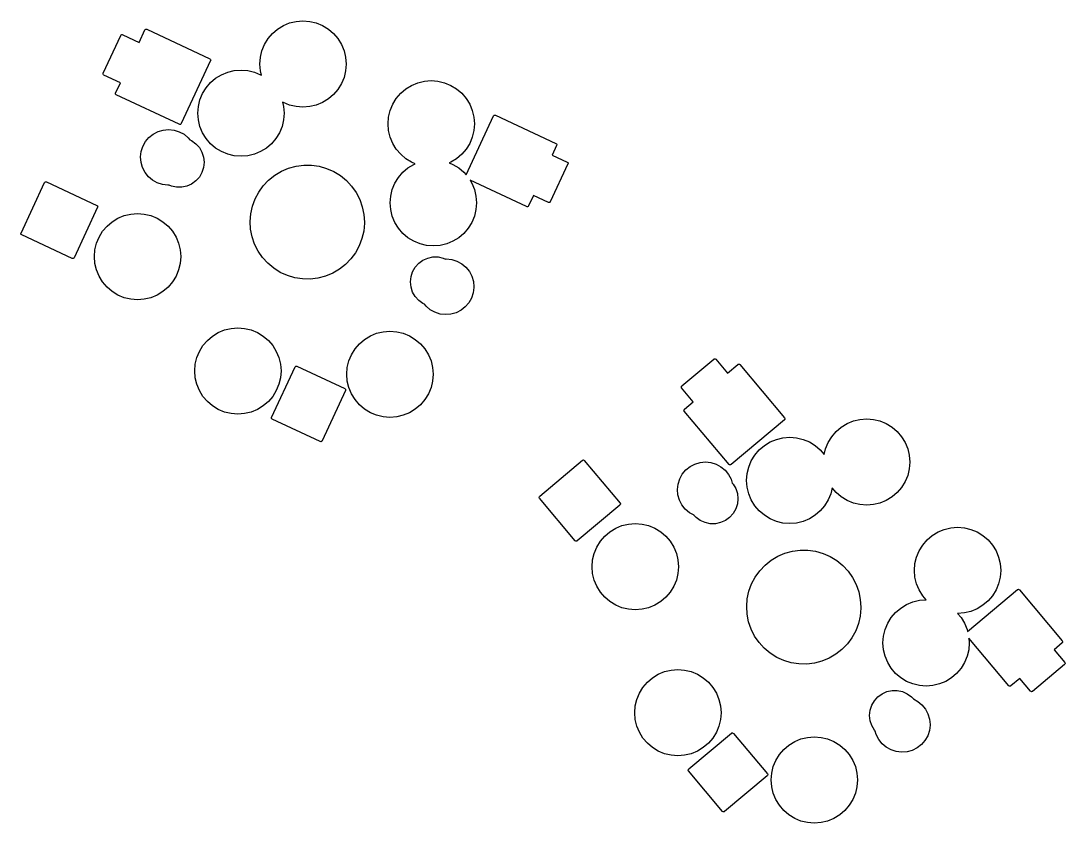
# Model space of a CAD drawing. Extents: x -9 to 141, y -37 to 78.
# Drawn here: x 103.72 to 141.21, y -36.59 to -7.77 of the extents above; entities that cross this region are included whole.
import ezdxf

# ---------------------------------------------------------------- set-up
doc = ezdxf.new("R2010")
doc.units = 0
doc.layers.add('BLACK', color=7, linetype='CONTINUOUS')

msp = doc.modelspace()

# ---------------------------------------------------------------- linework, layer by layer
at = {"layer": 'BLACK', "linetype": 'CONTINUOUS'}
for p, q in [((113.141, -7.94145), (113.366, -7.84837)), ((113.366, -7.84837), (113.602, -7.79159)), ((113.602, -7.79159), (113.845, -7.77251)), ((113.845, -7.77251), (114.087, -7.79159)), ((114.087, -7.79159), (114.324, -7.84837)), ((114.324, -7.84837), (114.549, -7.94145)), ((107.963, -8.54371), (108.17, -8.09962)), ((108.17, -8.09962), (108.182, -8.08389)), ((108.182, -8.08389), (108.198, -8.07377)), ((108.198, -8.07377), (108.217, -8.0708)), ((108.217, -8.0708), (108.236, -8.07544)), ((108.236, -8.07544), (110.502, -9.13199)), ((112.591, -8.41144), (112.749, -8.22649)), ((112.749, -8.22649), (112.934, -8.06853)), ((112.934, -8.06853), (113.141, -7.94145)), ((114.549, -7.94145), (114.756, -8.06853)), ((114.756, -8.06853), (114.941, -8.22649)), ((114.941, -8.22649), (115.099, -8.41144)), ((106.673, -9.65266), (107.307, -8.2932)), ((107.307, -8.2932), (107.319, -8.27746)), ((107.319, -8.27746), (107.336, -8.26734)), ((107.336, -8.26734), (107.355, -8.26437)), ((107.355, -8.26437), (107.374, -8.26901)), ((107.374, -8.26901), (107.963, -8.54371)), ((112.371, -8.84353), (112.464, -8.61882)), ((112.464, -8.61882), (112.591, -8.41144)), ((115.099, -8.41144), (115.226, -8.61882)), ((115.226, -8.61882), (115.319, -8.84353)), ((112.314, -9.08003), (112.371, -8.84353)), ((115.319, -8.84353), (115.376, -9.08003)), ((110.526, -9.19843), (109.47, -11.4642)), ((110.502, -9.13199), (110.518, -9.14352)), ((110.518, -9.14352), (110.528, -9.1602)), ((110.531, -9.17948), (110.526, -9.19843)), ((110.528, -9.1602), (110.531, -9.17948)), ((112.295, -9.32251), (112.314, -9.08003)), ((112.314, -9.56498), (112.295, -9.32251)), ((115.376, -9.08003), (115.395, -9.32251)), ((115.395, -9.32251), (115.376, -9.56498)), ((106.669, -9.67161), (106.673, -9.65266)), ((106.672, -9.69089), (106.669, -9.67161)), ((106.682, -9.70757), (106.672, -9.69089)), ((106.698, -9.7191), (106.682, -9.70757)), ((107.287, -9.99381), (106.698, -9.7191)), ((110.709, -9.83383), (110.917, -9.70674)), ((110.917, -9.70674), (111.141, -9.61366)), ((111.141, -9.61366), (111.378, -9.55688)), ((111.378, -9.55688), (111.62, -9.5378)), ((111.62, -9.5378), (111.863, -9.55688)), ((111.863, -9.55688), (112.099, -9.61366)), ((112.099, -9.61366), (112.324, -9.70674)), ((112.352, -9.72391), (112.314, -9.56498)), ((112.324, -9.70674), (112.352, -9.72391)), ((115.376, -9.56498), (115.319, -9.80148)), ((107.113, -10.3654), (107.287, -9.99381)), ((110.366, -10.1767), (110.524, -9.99179)), ((110.524, -9.99179), (110.709, -9.83383)), ((115.226, -10.0262), (115.099, -10.2336)), ((115.319, -9.80148), (115.226, -10.0262)), ((117.538, -10.2154), (117.745, -10.0883)), ((117.745, -10.0883), (117.97, -9.99527)), ((117.97, -9.99527), (118.206, -9.93849)), ((118.206, -9.93849), (118.449, -9.91941)), ((118.449, -9.91941), (118.691, -9.93849)), ((118.691, -9.93849), (118.928, -9.99527)), ((118.928, -9.99527), (119.153, -10.0883)), ((119.153, -10.0883), (119.36, -10.2154)), ((107.109, -10.3843), (107.113, -10.3654)), ((107.112, -10.4036), (107.109, -10.3843)), ((107.122, -10.4203), (107.112, -10.4036)), ((107.138, -10.4318), (107.122, -10.4203)), ((109.403, -11.4884), (107.138, -10.4318)), ((110.146, -10.6088), (110.239, -10.3841)), ((110.239, -10.3841), (110.366, -10.1767)), ((114.941, -10.4185), (114.756, -10.5765)), ((115.099, -10.2336), (114.941, -10.4185)), ((117.195, -10.5583), (117.353, -10.3734)), ((117.353, -10.3734), (117.538, -10.2154)), ((119.36, -10.2154), (119.545, -10.3734)), ((119.545, -10.3734), (119.703, -10.5583)), ((110.07, -11.0878), (110.09, -10.8453)), ((110.09, -10.8453), (110.146, -10.6088)), ((113.141, -10.7036), (113.113, -10.6864)), ((113.113, -10.6864), (113.151, -10.8453)), ((113.366, -10.7966), (113.141, -10.7036)), ((113.151, -10.8453), (113.17, -11.0878)), ((113.602, -10.8534), (113.366, -10.7966)), ((113.845, -10.8725), (113.602, -10.8534)), ((114.087, -10.8534), (113.845, -10.8725)), ((114.324, -10.7966), (114.087, -10.8534)), ((114.549, -10.7036), (114.324, -10.7966)), ((114.756, -10.5765), (114.549, -10.7036)), ((116.975, -10.9904), (117.068, -10.7657)), ((117.068, -10.7657), (117.195, -10.5583)), ((119.703, -10.5583), (119.83, -10.7657)), ((119.83, -10.7657), (119.923, -10.9904)), ((110.09, -11.3303), (110.07, -11.0878)), ((113.17, -11.0878), (113.151, -11.3303)), ((116.899, -11.4694), (116.918, -11.2269)), ((116.918, -11.2269), (116.975, -10.9904)), ((119.701, -13.3039), (120.687, -11.189)), ((119.923, -10.9904), (119.98, -11.2269)), ((119.98, -11.2269), (119.999, -11.4694)), ((120.687, -11.189), (120.699, -11.1733)), ((120.699, -11.1733), (120.715, -11.1632)), ((120.715, -11.1632), (120.735, -11.1602)), ((120.735, -11.1602), (120.754, -11.1649)), ((120.754, -11.1649), (122.929, -12.1791)), ((109.422, -11.493), (109.403, -11.4884)), ((109.442, -11.4901), (109.422, -11.493)), ((109.458, -11.4799), (109.442, -11.4901)), ((109.47, -11.4642), (109.458, -11.4799)), ((110.146, -11.5668), (110.09, -11.3303)), ((110.239, -11.7915), (110.146, -11.5668)), ((113.095, -11.5668), (113.001, -11.7915)), ((113.151, -11.3303), (113.095, -11.5668)), ((116.918, -11.7119), (116.899, -11.4694)), ((119.999, -11.4694), (119.98, -11.7119)), ((108.19, -12.1106), (108.316, -11.9611)), ((108.316, -11.9611), (108.468, -11.8388)), ((108.468, -11.8388), (108.641, -11.7484)), ((108.641, -11.7484), (108.828, -11.6933)), ((108.828, -11.6933), (109.022, -11.6756)), ((109.022, -11.6756), (109.216, -11.696)), ((109.216, -11.696), (109.403, -11.7537)), ((109.403, -11.7537), (109.575, -11.8466)), ((109.575, -11.8466), (109.725, -11.971)), ((109.725, -11.971), (109.787, -12.0476)), ((110.366, -11.9989), (110.239, -11.7915)), ((113.001, -11.7915), (112.874, -11.9989)), ((116.975, -11.9484), (116.918, -11.7119)), ((117.068, -12.1731), (116.975, -11.9484)), ((119.923, -11.9484), (119.83, -12.1731)), ((119.98, -11.7119), (119.923, -11.9484)), ((108.037, -12.4677), (108.096, -12.2817)), ((108.096, -12.2817), (108.19, -12.1106)), ((109.787, -12.0476), (109.846, -12.0737)), ((109.846, -12.0737), (109.998, -12.1843)), ((109.998, -12.1843), (110.124, -12.3241)), ((110.124, -12.3241), (110.218, -12.487)), ((110.524, -12.1838), (110.366, -11.9989)), ((110.709, -12.3418), (110.524, -12.1838)), ((110.917, -12.4689), (110.709, -12.3418)), ((112.531, -12.3418), (112.324, -12.4689)), ((112.716, -12.1838), (112.531, -12.3418)), ((112.874, -11.9989), (112.716, -12.1838)), ((117.195, -12.3805), (117.068, -12.1731)), ((119.83, -12.1731), (119.703, -12.3805)), ((122.953, -12.2456), (122.792, -12.59)), ((122.929, -12.1791), (122.944, -12.1907)), ((122.944, -12.1907), (122.955, -12.2074)), ((122.958, -12.2266), (122.953, -12.2456)), ((122.955, -12.2074), (122.958, -12.2266)), ((108.015, -12.6616), (108.037, -12.4677)), ((108.032, -12.8561), (108.015, -12.6616)), ((110.218, -12.487), (110.276, -12.666)), ((110.276, -12.666), (110.296, -12.8531)), ((111.141, -12.5619), (110.917, -12.4689)), ((111.378, -12.6187), (111.141, -12.5619)), ((111.62, -12.6378), (111.378, -12.6187)), ((111.863, -12.6187), (111.62, -12.6378)), ((112.099, -12.5619), (111.863, -12.6187)), ((112.324, -12.4689), (112.099, -12.5619)), ((117.353, -12.5654), (117.195, -12.3805)), ((117.538, -12.7234), (117.353, -12.5654)), ((117.745, -12.8505), (117.538, -12.7234)), ((119.36, -12.7234), (119.153, -12.8505)), ((119.545, -12.5654), (119.36, -12.7234)), ((119.703, -12.3805), (119.545, -12.5654)), ((122.792, -12.59), (123.336, -12.8436)), ((108.086, -13.0437), (108.032, -12.8561)), ((108.175, -13.2173), (108.086, -13.0437)), ((110.276, -13.0402), (110.218, -13.2192)), ((110.296, -12.8531), (110.276, -13.0402)), ((113.069, -13.1734), (113.326, -13.064)), ((113.326, -13.064), (113.595, -12.9904)), ((113.595, -12.9904), (113.871, -12.954)), ((113.871, -12.954), (114.15, -12.9555)), ((114.15, -12.9555), (114.426, -12.9948)), ((114.426, -12.9948), (114.694, -13.0712)), ((114.694, -13.0712), (114.95, -13.1833)), ((117.43, -13.2121), (117.615, -13.0542)), ((117.615, -13.0542), (117.823, -12.9271)), ((117.877, -12.9048), (117.745, -12.8505)), ((117.823, -12.9271), (117.877, -12.9048)), ((119.153, -12.8505), (119.099, -12.8727)), ((119.099, -12.8727), (119.23, -12.9271)), ((119.23, -12.9271), (119.438, -13.0542)), ((119.438, -13.0542), (119.622, -13.2121)), ((123.36, -12.91), (122.726, -14.2695)), ((123.336, -12.8436), (123.352, -12.8551)), ((123.352, -12.8551), (123.362, -12.8718)), ((123.365, -12.891), (123.36, -12.91)), ((123.362, -12.8718), (123.365, -12.891)), ((108.296, -13.3703), (108.175, -13.2173)), ((108.445, -13.4967), (108.296, -13.3703)), ((108.615, -13.592), (108.445, -13.4967)), ((110.124, -13.3821), (109.998, -13.5219)), ((110.218, -13.2192), (110.124, -13.3821)), ((112.42, -13.6933), (112.612, -13.491)), ((112.612, -13.491), (112.83, -13.3166)), ((112.83, -13.3166), (113.069, -13.1734)), ((114.95, -13.1833), (115.188, -13.329)), ((115.188, -13.329), (115.403, -13.5056)), ((117.145, -13.6045), (117.273, -13.3971)), ((117.273, -13.3971), (117.43, -13.2121)), ((119.622, -13.2121), (119.701, -13.3039)), ((103.721, -15.3927), (104.566, -13.5801)), ((104.566, -13.5801), (104.578, -13.5643)), ((104.578, -13.5643), (104.594, -13.5542)), ((104.594, -13.5542), (104.614, -13.5513)), ((104.614, -13.5513), (104.633, -13.5559)), ((104.633, -13.5559), (106.445, -14.4011)), ((108.801, -13.6523), (108.615, -13.592)), ((108.994, -13.6754), (108.801, -13.6523)), ((109.035, -13.6722), (108.994, -13.6754)), ((109.118, -13.709), (109.035, -13.6722)), ((109.302, -13.7482), (109.118, -13.709)), ((109.49, -13.7482), (109.302, -13.7482)), ((109.674, -13.709), (109.49, -13.7482)), ((109.846, -13.6325), (109.674, -13.709)), ((109.998, -13.5219), (109.846, -13.6325)), ((112.258, -13.9197), (112.42, -13.6933)), ((115.403, -13.5056), (115.593, -13.7099)), ((115.593, -13.7099), (115.753, -13.938)), ((116.996, -14.0657), (117.052, -13.8292)), ((117.052, -13.8292), (117.145, -13.6045)), ((121.872, -14.4449), (119.843, -13.4985)), ((119.843, -13.4985), (119.908, -13.6045)), ((119.908, -13.6045), (120.001, -13.8292)), ((120.001, -13.8292), (120.057, -14.0657)), ((112.031, -14.4281), (112.127, -14.1662)), ((112.127, -14.1662), (112.258, -13.9197)), ((115.753, -13.938), (115.881, -14.1858)), ((115.881, -14.1858), (115.974, -14.4487)), ((116.976, -14.3082), (116.996, -14.0657)), ((120.057, -14.0657), (120.076, -14.3082)), ((122.116, -14.0401), (121.939, -14.4207)), ((122.66, -14.2936), (122.116, -14.0401)), ((106.469, -14.4676), (105.624, -16.2802)), ((106.445, -14.4011), (106.461, -14.4127)), ((106.461, -14.4127), (106.471, -14.4293)), ((106.474, -14.4486), (106.469, -14.4676)), ((106.471, -14.4293), (106.474, -14.4486)), ((111.972, -14.7005), (112.031, -14.4281)), ((115.974, -14.4487), (116.031, -14.7218)), ((116.996, -14.5506), (116.976, -14.3082)), ((117.052, -14.7871), (116.996, -14.5506)), ((120.057, -14.5506), (120.001, -14.7871)), ((120.076, -14.3082), (120.057, -14.5506)), ((121.891, -14.4495), (121.872, -14.4449)), ((121.91, -14.4466), (121.891, -14.4495)), ((121.927, -14.4365), (121.91, -14.4466)), ((121.939, -14.4207), (121.927, -14.4365)), ((122.679, -14.2983), (122.66, -14.2936)), ((122.698, -14.2953), (122.679, -14.2983)), ((122.715, -14.2852), (122.698, -14.2953)), ((122.726, -14.2695), (122.715, -14.2852)), ((106.809, -15.1442), (106.994, -14.9863)), ((106.994, -14.9863), (107.201, -14.8592)), ((107.201, -14.8592), (107.426, -14.7661)), ((107.426, -14.7661), (107.662, -14.7093)), ((107.662, -14.7093), (107.905, -14.6902)), ((107.905, -14.6902), (108.147, -14.7093)), ((108.147, -14.7093), (108.384, -14.7661)), ((108.384, -14.7661), (108.608, -14.8592)), ((108.608, -14.8592), (108.816, -14.9863)), ((108.816, -14.9863), (109.001, -15.1442)), ((111.95, -14.9785), (111.972, -14.7005)), ((111.966, -15.2569), (111.95, -14.9785)), ((116.031, -14.7218), (116.05, -15)), ((117.145, -15.0118), (117.052, -14.7871)), ((120.001, -14.7871), (119.908, -15.0118)), ((106.524, -15.5366), (106.651, -15.3292)), ((106.651, -15.3292), (106.809, -15.1442)), ((109.001, -15.1442), (109.159, -15.3292)), ((109.159, -15.3292), (109.286, -15.5366)), ((112.02, -15.5306), (111.966, -15.2569)), ((116.025, -15.3207), (115.963, -15.5925)), ((116.05, -15.0429), (116.025, -15.3207)), ((116.05, -15), (116.05, -15.0429)), ((117.273, -15.2192), (117.145, -15.0118)), ((117.43, -15.4042), (117.273, -15.2192)), ((119.78, -15.2192), (119.622, -15.4042)), ((119.908, -15.0118), (119.78, -15.2192)), ((103.716, -15.4116), (103.721, -15.3927)), ((103.719, -15.4309), (103.716, -15.4116)), ((103.729, -15.4476), (103.719, -15.4309)), ((103.745, -15.4591), (103.729, -15.4476)), ((105.558, -16.3044), (103.745, -15.4591)), ((106.431, -15.7613), (106.524, -15.5366)), ((109.286, -15.5366), (109.379, -15.7613)), ((112.11, -15.7944), (112.02, -15.5306)), ((115.963, -15.5925), (115.864, -15.8534)), ((117.615, -15.5621), (117.43, -15.4042)), ((117.823, -15.6892), (117.615, -15.5621)), ((118.048, -15.7823), (117.823, -15.6892)), ((119.23, -15.6892), (119.005, -15.7823)), ((119.438, -15.5621), (119.23, -15.6892)), ((119.622, -15.4042), (119.438, -15.5621)), ((106.355, -16.2402), (106.374, -15.9978)), ((106.374, -15.9978), (106.431, -15.7613)), ((109.379, -15.7613), (109.436, -15.9978)), ((109.436, -15.9978), (109.455, -16.2402)), ((112.235, -16.0435), (112.11, -15.7944)), ((112.393, -16.2734), (112.235, -16.0435)), ((115.731, -16.0984), (115.566, -16.3232)), ((115.864, -15.8534), (115.731, -16.0984)), ((118.284, -15.8391), (118.048, -15.7823)), ((118.526, -15.8582), (118.284, -15.8391)), ((118.769, -15.8391), (118.526, -15.8582)), ((119.005, -15.7823), (118.769, -15.8391)), ((105.577, -16.309), (105.558, -16.3044)), ((105.596, -16.306), (105.577, -16.309)), ((105.613, -16.2959), (105.596, -16.306)), ((105.624, -16.2802), (105.613, -16.2959)), ((106.374, -16.4827), (106.355, -16.2402)), ((106.431, -16.7192), (106.374, -16.4827)), ((109.436, -16.4827), (109.379, -16.7192)), ((109.455, -16.2402), (109.436, -16.4827)), ((112.581, -16.4796), (112.393, -16.2734)), ((112.795, -16.6585), (112.581, -16.4796)), ((115.566, -16.3232), (115.372, -16.5234)), ((117.876, -16.6179), (118.002, -16.4781)), ((118.002, -16.4781), (118.154, -16.3675)), ((118.154, -16.3675), (118.326, -16.2909)), ((118.326, -16.2909), (118.51, -16.2518)), ((118.51, -16.2518), (118.698, -16.2518)), ((118.698, -16.2518), (118.882, -16.2909)), ((118.882, -16.2909), (118.963, -16.327)), ((118.963, -16.327), (118.992, -16.3244)), ((118.992, -16.3244), (119.186, -16.3448)), ((119.186, -16.3448), (119.372, -16.4025)), ((119.372, -16.4025), (119.544, -16.4954)), ((119.544, -16.4954), (119.694, -16.6198)), ((106.524, -16.9439), (106.431, -16.7192)), ((109.379, -16.7192), (109.286, -16.9439)), ((113.031, -16.8067), (112.795, -16.6585)), ((113.285, -16.9214), (113.031, -16.8067)), ((114.912, -16.8362), (114.654, -16.9429)), ((115.152, -16.6955), (114.912, -16.8362)), ((115.372, -16.5234), (115.152, -16.6955)), ((117.724, -16.9598), (117.782, -16.7808)), ((117.782, -16.7808), (117.876, -16.6179)), ((119.694, -16.6198), (119.818, -16.771)), ((119.818, -16.771), (119.909, -16.9433)), ((106.651, -17.1513), (106.524, -16.9439)), ((106.809, -17.3363), (106.651, -17.1513)), ((109.159, -17.1513), (109.001, -17.3363)), ((109.286, -16.9439), (109.159, -17.1513)), ((113.553, -17.0006), (113.285, -16.9214)), ((113.828, -17.0428), (113.553, -17.0006)), ((114.107, -17.0472), (113.828, -17.0428)), ((114.384, -17.0137), (114.107, -17.0472)), ((114.654, -16.9429), (114.384, -17.0137)), ((117.704, -17.1469), (117.724, -16.9598)), ((117.724, -17.334), (117.704, -17.1469)), ((119.909, -16.9433), (119.966, -17.1302)), ((119.966, -17.1302), (119.985, -17.3244)), ((106.994, -17.4942), (106.809, -17.3363)), ((107.201, -17.6213), (106.994, -17.4942)), ((107.426, -17.7144), (107.201, -17.6213)), ((108.608, -17.6213), (108.384, -17.7144)), ((108.816, -17.4942), (108.608, -17.6213)), ((109.001, -17.3363), (108.816, -17.4942)), ((117.782, -17.513), (117.724, -17.334)), ((117.876, -17.6759), (117.782, -17.513)), ((119.96, -17.5459), (119.898, -17.7311)), ((119.984, -17.3523), (119.96, -17.5459)), ((119.985, -17.3244), (119.984, -17.3523)), ((107.662, -17.7712), (107.426, -17.7144)), ((107.905, -17.7902), (107.662, -17.7712)), ((108.147, -17.7712), (107.905, -17.7902)), ((108.384, -17.7144), (108.147, -17.7712)), ((118.002, -17.8157), (117.876, -17.6759)), ((118.154, -17.9263), (118.002, -17.8157)), ((118.212, -17.9523), (118.154, -17.9263)), ((118.265, -18.0191), (118.212, -17.9523)), ((119.802, -17.9008), (119.674, -18.0486)), ((119.898, -17.7311), (119.802, -17.9008)), ((118.414, -18.1455), (118.265, -18.0191)), ((118.584, -18.2408), (118.414, -18.1455)), ((118.77, -18.3011), (118.584, -18.2408)), ((118.964, -18.3242), (118.77, -18.3011)), ((119.158, -18.3092), (118.964, -18.3242)), ((119.346, -18.2567), (119.158, -18.3092)), ((119.521, -18.1687), (119.346, -18.2567)), ((119.674, -18.0486), (119.521, -18.1687)), ((110.411, -19.2512), (110.595, -19.0932)), ((110.595, -19.0932), (110.803, -18.9662)), ((110.803, -18.9662), (111.028, -18.8731)), ((111.028, -18.8731), (111.264, -18.8163)), ((111.264, -18.8163), (111.507, -18.7972)), ((111.507, -18.7972), (111.749, -18.8163)), ((111.749, -18.8163), (111.986, -18.8731)), ((111.986, -18.8731), (112.21, -18.9662)), ((112.21, -18.9662), (112.418, -19.0932)), ((112.418, -19.0932), (112.603, -19.2512)), ((116.057, -19.2125), (116.264, -19.0854)), ((116.264, -19.0854), (116.489, -18.9923)), ((116.489, -18.9923), (116.725, -18.9355)), ((116.725, -18.9355), (116.968, -18.9164)), ((116.968, -18.9164), (117.21, -18.9355)), ((117.21, -18.9355), (117.447, -18.9923)), ((117.447, -18.9923), (117.672, -19.0854)), ((117.672, -19.0854), (117.879, -19.2125)), ((110.125, -19.6435), (110.253, -19.4361)), ((110.253, -19.4361), (110.411, -19.2512)), ((112.603, -19.2512), (112.761, -19.4361)), ((112.761, -19.4361), (112.888, -19.6435)), ((115.714, -19.5554), (115.872, -19.3704)), ((115.872, -19.3704), (116.057, -19.2125)), ((117.879, -19.2125), (118.064, -19.3704)), ((118.064, -19.3704), (118.222, -19.5554)), ((109.976, -20.1047), (110.032, -19.8682)), ((110.032, -19.8682), (110.125, -19.6435)), ((112.888, -19.6435), (112.981, -19.8682)), ((112.981, -19.8682), (113.037, -20.1047)), ((115.494, -19.9875), (115.587, -19.7627)), ((115.587, -19.7627), (115.714, -19.5554)), ((118.222, -19.5554), (118.349, -19.7627)), ((118.349, -19.7627), (118.442, -19.9875)), ((109.957, -20.3472), (109.976, -20.1047)), ((112.715, -22.0142), (113.561, -20.2016)), ((113.037, -20.1047), (113.057, -20.3472)), ((113.561, -20.2016), (113.572, -20.1859)), ((113.572, -20.1859), (113.589, -20.1758)), ((113.589, -20.1758), (113.608, -20.1728)), ((113.608, -20.1728), (113.627, -20.1774)), ((113.627, -20.1774), (115.349, -20.9804)), ((115.418, -20.4664), (115.437, -20.224)), ((115.437, -20.224), (115.494, -19.9875)), ((118.442, -19.9875), (118.499, -20.224)), ((118.499, -20.224), (118.518, -20.4664)), ((127.445, -20.8865), (128.595, -19.9223)), ((128.595, -19.9223), (128.612, -19.9129)), ((128.612, -19.9129), (128.631, -19.9108)), ((128.631, -19.9108), (128.65, -19.9162)), ((128.65, -19.9162), (128.665, -19.9284)), ((128.665, -19.9284), (129.083, -20.4264)), ((129.083, -20.4264), (129.458, -20.1114)), ((129.458, -20.1114), (129.475, -20.102)), ((129.475, -20.102), (129.495, -20.0999)), ((129.495, -20.0999), (129.513, -20.1054)), ((129.513, -20.1054), (129.529, -20.1176)), ((129.529, -20.1176), (131.136, -22.0327)), ((109.976, -20.5897), (109.957, -20.3472)), ((110.032, -20.8262), (109.976, -20.5897)), ((113.037, -20.5897), (112.981, -20.8262)), ((113.057, -20.3472), (113.037, -20.5897)), ((115.437, -20.7089), (115.418, -20.4664)), ((118.518, -20.4664), (118.499, -20.7089)), ((110.125, -21.0509), (110.032, -20.8262)), ((112.981, -20.8262), (112.888, -21.0509)), ((115.349, -20.9804), (115.365, -20.9919)), ((115.365, -20.9919), (115.375, -21.0086)), ((115.494, -20.9454), (115.437, -20.7089)), ((115.587, -21.1701), (115.494, -20.9454)), ((118.442, -20.9454), (118.349, -21.1701)), ((118.499, -20.7089), (118.442, -20.9454)), ((127.428, -20.9204), (127.433, -20.9017)), ((127.43, -20.9398), (127.428, -20.9204)), ((127.439, -20.9569), (127.43, -20.9398)), ((127.433, -20.9017), (127.445, -20.8865)), ((127.857, -21.4548), (127.439, -20.9569)), ((110.253, -21.2583), (110.125, -21.0509)), ((110.411, -21.4432), (110.253, -21.2583)), ((112.761, -21.2583), (112.603, -21.4432)), ((112.888, -21.0509), (112.761, -21.2583)), ((115.373, -21.0469), (114.528, -22.8595)), ((115.378, -21.0279), (115.373, -21.0469)), ((115.375, -21.0086), (115.378, -21.0279)), ((115.714, -21.3775), (115.587, -21.1701)), ((118.349, -21.1701), (118.222, -21.3775)), ((110.595, -21.6012), (110.411, -21.4432)), ((110.803, -21.7283), (110.595, -21.6012)), ((111.028, -21.8214), (110.803, -21.7283)), ((112.21, -21.7283), (111.986, -21.8214)), ((112.418, -21.6012), (112.21, -21.7283)), ((112.603, -21.4432), (112.418, -21.6012)), ((115.872, -21.5624), (115.714, -21.3775)), ((116.057, -21.7204), (115.872, -21.5624)), ((116.264, -21.8475), (116.057, -21.7204)), ((117.879, -21.7204), (117.672, -21.8475)), ((118.064, -21.5624), (117.879, -21.7204)), ((118.222, -21.3775), (118.064, -21.5624)), ((127.525, -21.7523), (127.531, -21.7336)), ((127.531, -21.7336), (127.543, -21.7184)), ((127.543, -21.7184), (127.857, -21.4548)), ((111.264, -21.8781), (111.028, -21.8214)), ((111.507, -21.8972), (111.264, -21.8781)), ((111.749, -21.8781), (111.507, -21.8972)), ((111.986, -21.8214), (111.749, -21.8781)), ((112.711, -22.0332), (112.715, -22.0142)), ((112.714, -22.0525), (112.711, -22.0332)), ((112.724, -22.0691), (112.714, -22.0525)), ((112.739, -22.0807), (112.724, -22.0691)), ((114.461, -22.8837), (112.739, -22.0807)), ((116.489, -21.9406), (116.264, -21.8475)), ((116.725, -21.9973), (116.489, -21.9406)), ((116.968, -22.0164), (116.725, -21.9973)), ((117.21, -21.9973), (116.968, -22.0164)), ((117.447, -21.9406), (117.21, -21.9973)), ((117.672, -21.8475), (117.447, -21.9406)), ((127.527, -21.7717), (127.525, -21.7523)), ((127.537, -21.7888), (127.527, -21.7717)), ((129.144, -23.7039), (127.537, -21.7888)), ((131.129, -22.1031), (129.214, -23.7101)), ((131.142, -22.0879), (131.129, -22.1031)), ((131.136, -22.0327), (131.145, -22.0498)), ((131.147, -22.0692), (131.142, -22.0879)), ((131.145, -22.0498), (131.147, -22.0692)), ((133.606, -22.1439), (133.842, -22.0871)), ((133.842, -22.0871), (134.085, -22.068)), ((134.085, -22.068), (134.327, -22.0871)), ((134.327, -22.0871), (134.563, -22.1439)), ((132.988, -22.522), (133.173, -22.3641)), ((133.173, -22.3641), (133.381, -22.237)), ((133.381, -22.237), (133.606, -22.1439)), ((134.563, -22.1439), (134.788, -22.237)), ((134.788, -22.237), (134.996, -22.3641)), ((134.996, -22.3641), (135.181, -22.522)), ((114.528, -22.8595), (114.516, -22.8752)), ((130.619, -22.8968), (130.843, -22.8037)), ((130.843, -22.8037), (131.08, -22.7469)), ((131.08, -22.7469), (131.322, -22.7278)), ((131.322, -22.7278), (131.565, -22.7469)), ((131.565, -22.7469), (131.801, -22.8037)), ((131.801, -22.8037), (132.026, -22.8968)), ((132.703, -22.9143), (132.831, -22.707)), ((132.831, -22.707), (132.988, -22.522)), ((135.181, -22.522), (135.338, -22.707)), ((135.338, -22.707), (135.466, -22.9143)), ((114.48, -22.8883), (114.461, -22.8837)), ((114.5, -22.8853), (114.48, -22.8883)), ((114.516, -22.8752), (114.5, -22.8853)), ((130.068, -23.3668), (130.226, -23.1818)), ((130.226, -23.1818), (130.411, -23.0239)), ((130.411, -23.0239), (130.619, -22.8968)), ((132.026, -22.8968), (132.233, -23.0239)), ((132.233, -23.0239), (132.418, -23.1818)), ((132.418, -23.1818), (132.56, -23.3479)), ((132.56, -23.3479), (132.61, -23.1391)), ((132.61, -23.1391), (132.703, -22.9143)), ((135.466, -22.9143), (135.559, -23.1391)), ((135.559, -23.1391), (135.615, -23.3756)), ((122.344, -24.8409), (123.876, -23.5554)), ((123.876, -23.5554), (123.893, -23.546)), ((123.893, -23.546), (123.912, -23.5439)), ((123.912, -23.5439), (123.931, -23.5493)), ((123.931, -23.5493), (123.946, -23.5615)), ((123.946, -23.5615), (125.232, -25.0936)), ((128.103, -23.6336), (128.297, -23.6159)), ((128.297, -23.6159), (128.491, -23.6363)), ((129.848, -23.7989), (129.941, -23.5741)), ((129.941, -23.5741), (130.068, -23.3668)), ((135.615, -23.3756), (135.635, -23.618)), ((135.635, -23.618), (135.615, -23.8605)), ((127.465, -24.0509), (127.591, -23.9014)), ((127.591, -23.9014), (127.743, -23.7791)), ((127.743, -23.7791), (127.916, -23.6887)), ((127.916, -23.6887), (128.103, -23.6336)), ((128.491, -23.6363), (128.678, -23.694)), ((128.678, -23.694), (128.85, -23.7869)), ((128.85, -23.7869), (129, -23.9113)), ((129, -23.9113), (129.123, -24.0625)), ((129.159, -23.7161), (129.144, -23.7039)), ((129.178, -23.7216), (129.159, -23.7161)), ((129.197, -23.7195), (129.178, -23.7216)), ((129.214, -23.7101), (129.197, -23.7195)), ((129.791, -24.0354), (129.848, -23.7989)), ((135.615, -23.8605), (135.559, -24.097)), ((127.312, -24.408), (127.371, -24.222)), ((127.371, -24.222), (127.465, -24.0509)), ((129.123, -24.0625), (129.215, -24.2348)), ((129.215, -24.2348), (129.257, -24.3734)), ((129.772, -24.2778), (129.791, -24.0354)), ((129.791, -24.5203), (129.772, -24.2778)), ((135.466, -24.3217), (135.338, -24.5291)), ((135.559, -24.097), (135.466, -24.3217)), ((127.29, -24.6019), (127.312, -24.408)), ((127.307, -24.7964), (127.29, -24.6019)), ((129.257, -24.3734), (129.288, -24.4086)), ((129.288, -24.4086), (129.383, -24.5716)), ((129.383, -24.5716), (129.441, -24.7505)), ((129.848, -24.7568), (129.791, -24.5203)), ((132.847, -24.548), (132.797, -24.7568)), ((132.988, -24.714), (132.847, -24.548)), ((133.173, -24.872), (132.988, -24.714)), ((135.181, -24.714), (134.996, -24.872)), ((135.338, -24.5291), (135.181, -24.714)), ((122.326, -24.8749), (122.332, -24.8562)), ((122.328, -24.8943), (122.326, -24.8749)), ((122.338, -24.9114), (122.328, -24.8943)), ((122.332, -24.8562), (122.344, -24.8409)), ((123.623, -26.4435), (122.338, -24.9114)), ((125.232, -25.0936), (125.241, -25.1107)), ((125.241, -25.1107), (125.243, -25.1301)), ((127.361, -24.984), (127.307, -24.7964)), ((127.45, -25.1576), (127.361, -24.984)), ((129.441, -24.7505), (129.46, -24.9376)), ((129.46, -24.9376), (129.441, -25.1248)), ((129.941, -24.9815), (129.848, -24.7568)), ((130.068, -25.1889), (129.941, -24.9815)), ((132.703, -24.9815), (132.576, -25.1889)), ((132.797, -24.7568), (132.703, -24.9815)), ((133.381, -24.9991), (133.173, -24.872)), ((133.606, -25.0922), (133.381, -24.9991)), ((133.842, -25.1489), (133.606, -25.0922)), ((134.563, -25.0922), (134.327, -25.1489)), ((134.788, -24.9991), (134.563, -25.0922)), ((134.996, -24.872), (134.788, -24.9991)), ((125.226, -25.1641), (123.694, -26.4496)), ((125.238, -25.1488), (125.226, -25.1641)), ((125.243, -25.1301), (125.238, -25.1488)), ((127.571, -25.3106), (127.45, -25.1576)), ((127.72, -25.437), (127.571, -25.3106)), ((127.89, -25.5323), (127.72, -25.437)), ((129.288, -25.4666), (129.163, -25.6065)), ((129.383, -25.3037), (129.288, -25.4666)), ((129.441, -25.1248), (129.383, -25.3037)), ((130.226, -25.3738), (130.068, -25.1889)), ((130.411, -25.5318), (130.226, -25.3738)), ((132.418, -25.3738), (132.233, -25.5318)), ((132.576, -25.1889), (132.418, -25.3738)), ((134.085, -25.168), (133.842, -25.1489)), ((134.327, -25.1489), (134.085, -25.168)), ((125.298, -25.9031), (125.535, -25.8463)), ((125.535, -25.8463), (125.777, -25.8272)), ((125.777, -25.8272), (126.02, -25.8463)), ((126.02, -25.8463), (126.256, -25.9031)), ((127.892, -25.5329), (127.89, -25.5323)), ((127.958, -25.6065), (127.892, -25.5329)), ((128.11, -25.7171), (127.958, -25.6065)), ((128.282, -25.7936), (128.11, -25.7171)), ((128.466, -25.8327), (128.282, -25.7936)), ((128.654, -25.8327), (128.466, -25.8327)), ((128.838, -25.7936), (128.654, -25.8327)), ((129.01, -25.7171), (128.838, -25.7936)), ((129.163, -25.6065), (129.01, -25.7171)), ((130.619, -25.6589), (130.411, -25.5318)), ((130.843, -25.752), (130.619, -25.6589)), ((131.08, -25.8087), (130.843, -25.752)), ((131.322, -25.8278), (131.08, -25.8087)), ((131.565, -25.8087), (131.322, -25.8278)), ((131.801, -25.752), (131.565, -25.8087)), ((132.026, -25.6589), (131.801, -25.752)), ((132.233, -25.5318), (132.026, -25.6589)), ((124.681, -26.2812), (124.866, -26.1233)), ((124.866, -26.1233), (125.074, -25.9962)), ((125.074, -25.9962), (125.298, -25.9031)), ((126.256, -25.9031), (126.481, -25.9962)), ((126.481, -25.9962), (126.688, -26.1233)), ((126.688, -26.1233), (126.873, -26.2812)), ((136.439, -26.2556), (136.646, -26.1285)), ((136.646, -26.1285), (136.871, -26.0354)), ((136.871, -26.0354), (137.107, -25.9786)), ((137.107, -25.9786), (137.35, -25.9595)), ((137.35, -25.9595), (137.592, -25.9786)), ((137.592, -25.9786), (137.829, -26.0354)), ((137.829, -26.0354), (138.054, -26.1285)), ((138.054, -26.1285), (138.261, -26.2556)), ((123.638, -26.4557), (123.623, -26.4435)), ((123.657, -26.4611), (123.638, -26.4557)), ((123.677, -26.459), (123.657, -26.4611)), ((123.694, -26.4496), (123.677, -26.459)), ((124.396, -26.6735), (124.523, -26.4662)), ((124.523, -26.4662), (124.681, -26.2812)), ((126.873, -26.2812), (127.031, -26.4662)), ((127.031, -26.4662), (127.158, -26.6735)), ((135.969, -26.8058), (136.096, -26.5985)), ((136.096, -26.5985), (136.254, -26.4135)), ((136.254, -26.4135), (136.439, -26.2556)), ((138.261, -26.2556), (138.446, -26.4135)), ((138.446, -26.4135), (138.604, -26.5985)), ((138.604, -26.5985), (138.731, -26.8058)), ((124.246, -27.1348), (124.303, -26.8983)), ((124.303, -26.8983), (124.396, -26.6735)), ((127.158, -26.6735), (127.252, -26.8983)), ((127.252, -26.8983), (127.308, -27.1348)), ((130.895, -27.0026), (131.152, -26.8932)), ((131.152, -26.8932), (131.42, -26.8196)), ((131.42, -26.8196), (131.697, -26.7832)), ((131.697, -26.7832), (131.976, -26.7846)), ((131.976, -26.7846), (132.252, -26.8239)), ((132.252, -26.8239), (132.52, -26.9003)), ((132.52, -26.9003), (132.775, -27.0124)), ((135.876, -27.0306), (135.969, -26.8058)), ((138.731, -26.8058), (138.824, -27.0306)), ((124.227, -27.3772), (124.246, -27.1348)), ((127.308, -27.1348), (127.327, -27.3772)), ((130.246, -27.5224), (130.438, -27.3201)), ((130.438, -27.3201), (130.656, -27.1458)), ((130.656, -27.1458), (130.895, -27.0026)), ((132.775, -27.0124), (133.013, -27.1581)), ((133.013, -27.1581), (133.229, -27.3348)), ((133.229, -27.3348), (133.419, -27.539)), ((135.8, -27.5095), (135.819, -27.2671)), ((135.819, -27.2671), (135.876, -27.0306)), ((138.824, -27.0306), (138.881, -27.2671)), ((138.881, -27.2671), (138.9, -27.5095)), ((124.246, -27.6197), (124.227, -27.3772)), ((124.303, -27.8562), (124.246, -27.6197)), ((127.308, -27.6197), (127.252, -27.8562)), ((127.327, -27.3772), (127.308, -27.6197)), ((130.083, -27.7489), (130.246, -27.5224)), ((133.419, -27.539), (133.579, -27.7672)), ((135.819, -27.752), (135.8, -27.5095)), ((138.9, -27.5095), (138.881, -27.752)), ((124.396, -28.0809), (124.303, -27.8562)), ((124.523, -28.2883), (124.396, -28.0809)), ((127.158, -28.0809), (127.031, -28.2883)), ((127.252, -27.8562), (127.158, -28.0809)), ((129.857, -28.2572), (129.953, -27.9953)), ((129.953, -27.9953), (130.083, -27.7489)), ((133.579, -27.7672), (133.707, -28.015)), ((133.707, -28.015), (133.8, -28.2779)), ((135.876, -27.9885), (135.819, -27.752)), ((135.969, -28.2132), (135.876, -27.9885)), ((138.824, -27.9885), (138.731, -28.2132)), ((138.881, -27.752), (138.824, -27.9885)), ((124.681, -28.4732), (124.523, -28.2883)), ((124.866, -28.6312), (124.681, -28.4732)), ((126.873, -28.4732), (126.688, -28.6312)), ((127.031, -28.2883), (126.873, -28.4732)), ((129.798, -28.5297), (129.857, -28.2572)), ((133.8, -28.2779), (133.857, -28.5509)), ((136.096, -28.4206), (135.969, -28.2132)), ((136.219, -28.5652), (136.096, -28.4206)), ((137.71, -29.7006), (139.497, -28.2013)), ((138.604, -28.4206), (138.446, -28.6055)), ((138.731, -28.2132), (138.604, -28.4206)), ((139.497, -28.2013), (139.514, -28.1919)), ((139.514, -28.1919), (139.533, -28.1898)), ((139.533, -28.1898), (139.552, -28.1953)), ((139.552, -28.1953), (139.567, -28.2075)), ((139.567, -28.2075), (141.11, -30.046)), ((125.074, -28.7583), (124.866, -28.6312)), ((125.298, -28.8514), (125.074, -28.7583)), ((125.535, -28.9081), (125.298, -28.8514)), ((126.256, -28.8514), (126.02, -28.9081)), ((126.481, -28.7583), (126.256, -28.8514)), ((126.688, -28.6312), (126.481, -28.7583)), ((129.776, -28.8077), (129.798, -28.5297)), ((129.792, -29.0861), (129.776, -28.8077)), ((133.857, -28.5509), (133.876, -28.8291)), ((133.876, -28.8291), (133.875, -28.8721)), ((135.124, -29.0191), (135.309, -28.8611)), ((135.309, -28.8611), (135.517, -28.734)), ((135.517, -28.734), (135.741, -28.641)), ((135.741, -28.641), (135.978, -28.5842)), ((135.978, -28.5842), (136.219, -28.5652)), ((138.261, -28.7635), (138.054, -28.8906)), ((138.446, -28.6055), (138.261, -28.7635)), ((125.777, -28.9272), (125.535, -28.9081)), ((126.02, -28.9081), (125.777, -28.9272)), ((129.846, -29.3597), (129.792, -29.0861)), ((133.85, -29.1498), (133.788, -29.4217)), ((133.875, -28.8721), (133.85, -29.1498)), ((134.839, -29.4114), (134.966, -29.204)), ((134.966, -29.204), (135.124, -29.0191)), ((137.592, -29.0404), (137.351, -29.0594)), ((137.351, -29.0594), (137.474, -29.204)), ((137.474, -29.204), (137.602, -29.4114)), ((137.829, -28.9837), (137.592, -29.0404)), ((138.054, -28.8906), (137.829, -28.9837)), ((129.936, -29.6235), (129.846, -29.3597)), ((133.788, -29.4217), (133.69, -29.6825)), ((134.746, -29.6361), (134.839, -29.4114)), ((137.602, -29.4114), (137.695, -29.6361)), ((130.061, -29.8727), (129.936, -29.6235)), ((130.219, -30.1025), (130.061, -29.8727)), ((133.557, -29.9276), (133.391, -30.1523)), ((133.69, -29.6825), (133.557, -29.9276)), ((134.67, -30.1151), (134.69, -29.8726)), ((134.69, -29.8726), (134.746, -29.6361)), ((137.695, -29.6361), (137.71, -29.7006)), ((139.195, -31.653), (137.757, -29.9389)), ((137.757, -29.9389), (137.77, -30.1151)), ((130.407, -30.3087), (130.219, -30.1025)), ((130.621, -30.4876), (130.407, -30.3087)), ((133.197, -30.3526), (132.978, -30.5247)), ((133.391, -30.1523), (133.197, -30.3526)), ((134.69, -30.3576), (134.67, -30.1151)), ((134.746, -30.5941), (134.69, -30.3576)), ((137.751, -30.3576), (137.695, -30.5941)), ((137.77, -30.1151), (137.751, -30.3576)), ((141.104, -30.1164), (140.813, -30.3607)), ((140.813, -30.3607), (141.198, -30.8203)), ((141.116, -30.1012), (141.104, -30.1164)), ((141.11, -30.046), (141.119, -30.0631)), ((141.121, -30.0825), (141.116, -30.1012)), ((141.119, -30.0631), (141.121, -30.0825)), ((130.857, -30.6358), (130.621, -30.4876)), ((131.111, -30.7506), (130.857, -30.6358)), ((132.737, -30.6654), (132.48, -30.7721)), ((132.978, -30.5247), (132.737, -30.6654)), ((134.839, -30.8188), (134.746, -30.5941)), ((137.695, -30.5941), (137.602, -30.8188)), ((126.827, -31.1474), (127.064, -31.0907)), ((127.064, -31.0907), (127.306, -31.0716)), ((127.306, -31.0716), (127.548, -31.0907)), ((127.548, -31.0907), (127.785, -31.1474)), ((131.378, -30.8298), (131.111, -30.7506)), ((131.654, -30.872), (131.378, -30.8298)), ((131.933, -30.8763), (131.654, -30.872)), ((132.21, -30.8428), (131.933, -30.8763)), ((132.48, -30.7721), (132.21, -30.8428)), ((134.966, -31.0262), (134.839, -30.8188)), ((135.124, -31.2111), (134.966, -31.0262)), ((137.474, -31.0262), (137.316, -31.2111)), ((137.602, -30.8188), (137.474, -31.0262)), ((141.192, -30.8908), (140.043, -31.855)), ((141.204, -30.8756), (141.192, -30.8908)), ((141.198, -30.8203), (141.208, -30.8374)), ((141.21, -30.8568), (141.204, -30.8756)), ((141.208, -30.8374), (141.21, -30.8568)), ((126.21, -31.5256), (126.395, -31.3676)), ((126.395, -31.3676), (126.602, -31.2405)), ((126.602, -31.2405), (126.827, -31.1474)), ((127.785, -31.1474), (128.01, -31.2405)), ((128.01, -31.2405), (128.217, -31.3676)), ((128.217, -31.3676), (128.402, -31.5256)), ((135.309, -31.3691), (135.124, -31.2111)), ((135.517, -31.4962), (135.309, -31.3691)), ((137.132, -31.3691), (136.924, -31.4962)), ((137.316, -31.2111), (137.132, -31.3691)), ((139.587, -31.3892), (139.265, -31.6591)), ((139.973, -31.8488), (139.587, -31.3892)), ((125.925, -31.9179), (126.052, -31.7105)), ((126.052, -31.7105), (126.21, -31.5256)), ((128.402, -31.5256), (128.56, -31.7105)), ((128.56, -31.7105), (128.687, -31.9179)), ((134.641, -31.9412), (134.813, -31.8647)), ((134.813, -31.8647), (134.997, -31.8256)), ((134.997, -31.8256), (135.185, -31.8256)), ((135.185, -31.8256), (135.369, -31.8647)), ((135.369, -31.8647), (135.541, -31.9412)), ((135.741, -31.5892), (135.517, -31.4962)), ((135.978, -31.646), (135.741, -31.5892)), ((136.22, -31.6651), (135.978, -31.646)), ((136.463, -31.646), (136.22, -31.6651)), ((136.699, -31.5892), (136.463, -31.646)), ((136.924, -31.4962), (136.699, -31.5892)), ((139.21, -31.6652), (139.195, -31.653)), ((139.229, -31.6706), (139.21, -31.6652)), ((139.248, -31.6685), (139.229, -31.6706)), ((139.265, -31.6591), (139.248, -31.6685)), ((139.988, -31.861), (139.973, -31.8488)), ((140.007, -31.8665), (139.988, -31.861)), ((140.026, -31.8643), (140.007, -31.8665)), ((140.043, -31.855), (140.026, -31.8643)), ((125.775, -32.3791), (125.832, -32.1426)), ((125.832, -32.1426), (125.925, -31.9179)), ((128.687, -31.9179), (128.78, -32.1426)), ((128.78, -32.1426), (128.837, -32.3791)), ((134.269, -32.3546), (134.363, -32.1916)), ((134.363, -32.1916), (134.489, -32.0518)), ((134.489, -32.0518), (134.641, -31.9412)), ((135.541, -31.9412), (135.693, -32.0518)), ((135.693, -32.0518), (135.761, -32.1275)), ((135.761, -32.1275), (135.92, -32.2133)), ((135.92, -32.2133), (136.071, -32.3378)), ((125.756, -32.6216), (125.775, -32.3791)), ((128.837, -32.3791), (128.856, -32.6216)), ((134.191, -32.7206), (134.211, -32.5335)), ((134.211, -32.5335), (134.269, -32.3546)), ((136.071, -32.3378), (136.194, -32.489)), ((136.194, -32.489), (136.286, -32.6613)), ((125.775, -32.8641), (125.756, -32.6216)), ((125.832, -33.1006), (125.775, -32.8641)), ((128.837, -32.8641), (128.78, -33.1006)), ((128.856, -32.6216), (128.837, -32.8641)), ((134.211, -32.9078), (134.191, -32.7206)), ((134.269, -33.0867), (134.211, -32.9078)), ((136.286, -32.6613), (136.342, -32.8482)), ((136.342, -32.8482), (136.361, -33.0424)), ((125.925, -33.3253), (125.832, -33.1006)), ((126.052, -33.5327), (125.925, -33.3253)), ((127.697, -34.6433), (129.229, -33.3577)), ((128.687, -33.3253), (128.56, -33.5327)), ((128.78, -33.1006), (128.687, -33.3253)), ((129.229, -33.3577), (129.246, -33.3483)), ((129.246, -33.3483), (129.266, -33.3462)), ((129.266, -33.3462), (129.284, -33.3516)), ((129.284, -33.3516), (129.3, -33.3638)), ((129.3, -33.3638), (130.521, -34.8193)), ((134.363, -33.2497), (134.269, -33.0867)), ((134.395, -33.2858), (134.363, -33.2497)), ((134.431, -33.4105), (134.395, -33.2858)), ((136.336, -33.2639), (136.275, -33.4491)), ((136.361, -33.0703), (136.336, -33.2639)), ((136.361, -33.0424), (136.361, -33.0703)), ((126.21, -33.7176), (126.052, -33.5327)), ((126.395, -33.8756), (126.21, -33.7176)), ((128.402, -33.7176), (128.217, -33.8756)), ((128.56, -33.5327), (128.402, -33.7176)), ((131.294, -33.7837), (131.502, -33.6566)), ((131.502, -33.6566), (131.726, -33.5635)), ((131.726, -33.5635), (131.963, -33.5068)), ((131.963, -33.5068), (132.205, -33.4877)), ((132.205, -33.4877), (132.448, -33.5068)), ((132.448, -33.5068), (132.684, -33.5635)), ((132.684, -33.5635), (132.909, -33.6566)), ((132.909, -33.6566), (133.116, -33.7837)), ((134.52, -33.5841), (134.431, -33.4105)), ((134.642, -33.737), (134.52, -33.5841)), ((134.79, -33.8635), (134.642, -33.737)), ((136.178, -33.6188), (136.051, -33.7666)), ((136.275, -33.4491), (136.178, -33.6188)), ((126.602, -34.0026), (126.395, -33.8756)), ((126.827, -34.0957), (126.602, -34.0026)), ((127.064, -34.1525), (126.827, -34.0957)), ((127.785, -34.0957), (127.548, -34.1525)), ((128.01, -34.0026), (127.785, -34.0957)), ((128.217, -33.8756), (128.01, -34.0026)), ((130.951, -34.1266), (131.109, -33.9417)), ((131.109, -33.9417), (131.294, -33.7837)), ((133.116, -33.7837), (133.301, -33.9417)), ((133.301, -33.9417), (133.459, -34.1266)), ((134.961, -33.9587), (134.79, -33.8635)), ((135.146, -34.0191), (134.961, -33.9587)), ((135.34, -34.0422), (135.146, -34.0191)), ((135.535, -34.0272), (135.34, -34.0422)), ((135.723, -33.9747), (135.535, -34.0272)), ((135.897, -33.8867), (135.723, -33.9747)), ((136.051, -33.7666), (135.897, -33.8867)), ((127.306, -34.1716), (127.064, -34.1525)), ((127.548, -34.1525), (127.306, -34.1716)), ((130.731, -34.5587), (130.824, -34.334)), ((130.824, -34.334), (130.951, -34.1266)), ((133.459, -34.1266), (133.586, -34.334)), ((133.586, -34.334), (133.679, -34.5587)), ((127.679, -34.6772), (127.685, -34.6585)), ((127.681, -34.6966), (127.679, -34.6772)), ((127.691, -34.7137), (127.681, -34.6966)), ((127.685, -34.6585), (127.697, -34.6433)), ((128.912, -36.1692), (127.691, -34.7137)), ((130.521, -34.8193), (130.53, -34.8364)), ((130.532, -34.8558), (130.527, -34.8746)), ((130.53, -34.8364), (130.532, -34.8558)), ((130.655, -35.0377), (130.674, -34.7952)), ((130.674, -34.7952), (130.731, -34.5587)), ((133.679, -34.5587), (133.736, -34.7952)), ((133.736, -34.7952), (133.755, -35.0377)), ((130.515, -34.8898), (128.983, -36.1753)), ((130.527, -34.8746), (130.515, -34.8898)), ((130.674, -35.2801), (130.655, -35.0377)), ((133.755, -35.0377), (133.736, -35.2801)), ((130.731, -35.5167), (130.674, -35.2801)), ((130.824, -35.7414), (130.731, -35.5167)), ((133.679, -35.5167), (133.586, -35.7414)), ((133.736, -35.2801), (133.679, -35.5167)), ((130.951, -35.9487), (130.824, -35.7414)), ((131.109, -36.1337), (130.951, -35.9487)), ((133.459, -35.9487), (133.301, -36.1337)), ((133.586, -35.7414), (133.459, -35.9487)), ((128.927, -36.1814), (128.912, -36.1692)), ((128.946, -36.1869), (128.927, -36.1814)), ((128.965, -36.1847), (128.946, -36.1869)), ((128.983, -36.1753), (128.965, -36.1847)), ((131.294, -36.2917), (131.109, -36.1337)), ((131.502, -36.4187), (131.294, -36.2917)), ((133.116, -36.2917), (132.909, -36.4187)), ((133.301, -36.1337), (133.116, -36.2917)), ((131.726, -36.5118), (131.502, -36.4187)), ((131.963, -36.5686), (131.726, -36.5118)), ((132.205, -36.5877), (131.963, -36.5686)), ((132.448, -36.5686), (132.205, -36.5877)), ((132.684, -36.5118), (132.448, -36.5686)), ((132.909, -36.4187), (132.684, -36.5118))]:
    msp.add_line(p, q, dxfattribs=at)

doc.saveas('drawing.dxf')
